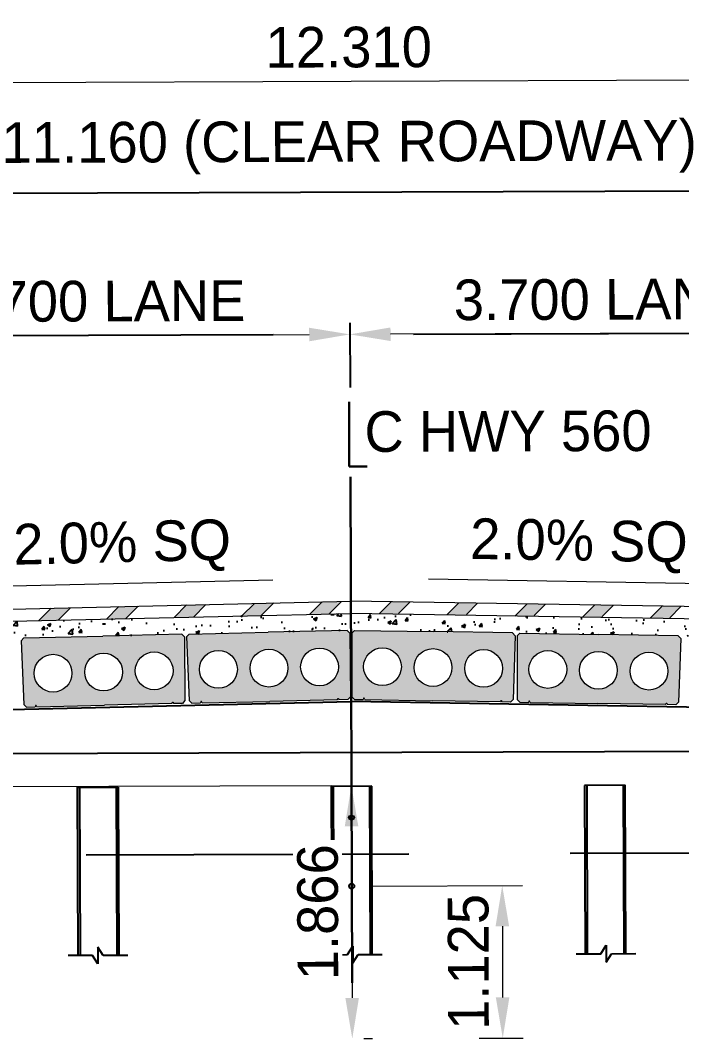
# Model space of a CAD drawing. Header units: metres. Extents: x -16741 to 19994, y 5629700 to 5668838.
# Drawn here: x 16925.76 to 16930.64, y 5649011.58 to 5649019.1 of the extents above; entities that cross this region are included whole.
import ezdxf

# ---------------------------------------------------------------- set-up
doc = ezdxf.new("R2010")
doc.units = ezdxf.units.M
for name, pattern in [('CENTERX2', [101.6, 63.5, -12.7, 12.7, -12.7]), ('DGN Style 4', [17.145521, 8.572761, -4.28638, 0, -4.28638]), ('HIDDEN2', [4.7625, 3.175, -1.5875])]:
    doc.linetypes.add(name, pattern=pattern)
for name, color, linetype in [('S-BR-ABUT', 21, 'Continuous'), ('S-BR-ABUTMENT-HDD', 3, 'HIDDEN2'), ('S-BR-ANNO', 2, 'Continuous'), ('S-BR-CEN-1', 1, 'CENTERX2'), ('S-BR-DIM', 1, 'Continuous'), ('S-BR-PIER', 21, 'Continuous'), ('S-BR-PILE-HDD', 21, 'HIDDEN2')]:
    doc.layers.add(name, color=color, linetype=linetype)
doc.layers.add('S-BR-CEN-DGN4', color=1, linetype='DGN Style 4', lineweight=30)
doc.layers.add('S-BR-ELEVATIONS-NPLOT', color=8, linetype='Continuous', plot=False)
doc.layers.add('S-BR-NPLOT', color=250, linetype='Continuous', plot=False)
doc.styles.add('AT_Font_Prop_3.0', font='font005.shx', dxfattribs={"height": 3})
doc.dimstyles.new('AT Dim Standard (Meters)', dxfattribs={"dimtxt": 3, "dimasz": 3, "dimexe": 1.5, "dimexo": 1.5, "dimgap": 1, "dimtad": 1, "dimdec": 3, "dimzin": 0, "dimdsep": 46, "dimtxsty": 'AT_Font_Prop_3.0', "dimcen": -1.5, "dimclrd": 256, "dimclre": 256, "dimclrt": 2, "dimaunit": 1, "dimadec": 3, "dimazin": 0, "dimtfac": 1, "dimtdec": 3, "dimtmove": 0, "dimatfit": 3, "dimfxl": 1, "dimtfill": 1, "dimtolj": 1, "dimtzin": 0, "dimlwd": 15, "dimlwe": 15, "dimarcsym": 0})
pattern_1 = [(50.396946, (16600.30806, 5649426.88034), (0.27343608, -0.0220148), [0.028575, -0.314325]), (355.396946, (16600.30806, 5649426.88034), (-0.05484931, 0.28621214), [0.02286, -0.25146088]), (100.84839, (16600.33085, 5649426.8785), (0.21858677, 0.26419733), [0.02428501, -0.26713537]), (46.581146, (16600.30753, 5649426.95654), (0.4070457, -0.06024494), [0.0428625, -0.4714875]), (97.0325, (16600.34145, 5649426.9515), (0.35352642, 0.37359737), [0.03642753, -0.4007034]), (351.5811, (16600.30753, 5649426.95654), (0.35352642, 0.37359737), [0.03428995, -0.3771896]), (21.396946, (16600.34577, 5649426.93775), (0.22847886, -0.15181855), [0.028575, -0.314325]), (326.396946, (16600.34577, 5649426.93775), (0.09078675, 0.27691756), [0.02286, -0.25146]), (71.84839, (16600.3648, 5649426.9251), (0.31926561, 0.12509901), [0.02428501, -0.2671349]), (37.896946, (16600.30806, 5649426.88034), (0.003754103, 0.126861611), [0, -0.248412, 0, -0.25527, 0, -0.2524125]), (7.896946, (16600.30806, 5649426.88034), (0.09918602, 0.15096164), [0, -0.145542, 0, -0.242697, 0, -0.0962025]), (327.896946, (16600.2231, 5649426.87975), (0.203440545, -0.007183861), [0, -0.09525, 0, -0.29718, 0, -0.394335]), (317.896946, (16600.185, 5649426.87949), (0.22192421, 0.03967817), [0, -0.123825, 0, -0.197358, 0, -0.280035])]

# ---------------------------------------------------------------- blocks, each defined once
blk = doc.blocks.new('*D236')
at = {"layer": 'Defpoints', "color": 0, "lineweight": 30, "transparency": 16777216}
for p in [(16934.3447, 5649018.669), (16922.0264, 5649017.6321), (16934.3515, 5649016.6845)]:
    blk.add_point(p, dxfattribs=at)
at = {"layer": 'S-BR-DIM', "lineweight": 15, "transparency": 16777216}
for p, q in [((16934.351, 5649016.8345), (16934.3441, 5649018.819)), ((16922.0259, 5649017.7821), (16922.0225, 5649018.7763)), ((16922.323, 5649018.6274), (16934.0447, 5649018.668))]:
    blk.add_line(p, q, dxfattribs=at)
at = {"layer": 'S-BR-DIM', "lineweight": 30, "transparency": 16777216}
for points in [[(16934.0445, 5649018.718), (16934.0448, 5649018.618), (16934.3447, 5649018.669)], [(16922.3228, 5649018.6774), (16922.3232, 5649018.5774), (16922.023, 5649018.6263)]]:
    blk.add_solid(points, dxfattribs=at)
at = {"layer": 'S-BR-DIM', "color": 2, "transparency": 16777216, "insert": (16928.183, 5649018.8977), "char_height": 0.3, "attachment_point": 5, "rotation": 0.19847, "style": 'AT_Font_Prop_3.0', "bg_fill": 3, "box_fill_scale": 1.1, "bg_fill_color": 256, "bg_fill_true_color": 13158600, "bg_fill_transparency": 0}
blk.add_mtext('\\A1;12.310', dxfattribs=at)
blk = doc.blocks.new('*D237')
at = {"layer": 'Defpoints', "color": 0, "lineweight": 30, "transparency": 16777216}
for p in [(16933.7672, 5649017.8497), (16922.612, 5649016.4879), (16933.7719, 5649016.4865)]:
    blk.add_point(p, dxfattribs=at)
at = {"layer": 'S-BR-DIM', "lineweight": 15, "transparency": 16777216}
for p, q in [((16922.6115, 5649016.6379), (16922.6069, 5649017.961)), ((16933.7714, 5649016.6365), (16933.7666, 5649017.9997)), ((16922.9074, 5649017.812), (16933.4672, 5649017.8486))]:
    blk.add_line(p, q, dxfattribs=at)
at = {"layer": 'S-BR-DIM', "lineweight": 30, "transparency": 16777216}
for points in [[(16933.467, 5649017.8986), (16933.4673, 5649017.7986), (16933.7672, 5649017.8497)], [(16922.9073, 5649017.862), (16922.9076, 5649017.762), (16922.6074, 5649017.811)]]:
    blk.add_solid(points, dxfattribs=at)
at = {"layer": 'S-BR-DIM', "color": 2, "transparency": 16777216, "insert": (16928.1862, 5649018.1589), "char_height": 0.3, "attachment_point": 5, "rotation": 0.19847, "style": 'AT_Font_Prop_3.0', "bg_fill": 3, "box_fill_scale": 1.1, "bg_fill_color": 256, "bg_fill_true_color": 13158600, "bg_fill_transparency": 0}
blk.add_mtext('\\A1;11.160 (CLEAR ROADWAY)', dxfattribs=at)
blk = doc.blocks.new('*U231')
at = {"layer": 'S-BR-ANNO', "lineweight": 5}
for p, q in [((-0.1174, -0.0474), (-0.0255, 0.0445)), ((0.0255, -0.0445), (0.1174, 0.0474))]:
    blk.add_line(p, q, dxfattribs=at)
blk.add_solid([(-0.0255, 0.0445), (0.1174, 0.0474), (-0.1174, -0.0474), (0.0255, -0.0445)], dxfattribs=at)
blk = doc.blocks.new('*U232')
at = {"layer": 'S-BR-PIER', "color": 0, "linetype": 'ByBlock', "lineweight": -2, "transparency": 16777216}
for p in [(1.4997, 0.03), (1.9996, 0.04), (2.4995, 0.05), (2.9994, 0.06), (3.4993, 0.07), (3.9992, 0.08), (4.4991, 0.09), (4.999, 0.1), (0, 0), (0.4999, 0.01), (0.9998, 0.02)]:
    blk.add_blockref('*U231', p, dxfattribs=at)
blk = doc.blocks.new('*U233')
at = {"layer": 'S-BR-ANNO', "lineweight": 5}
for p, q in [((-0.0245, 0.0455), (-0.1128, -0.0428)), ((0.1128, 0.0428), (0.0301, -0.0399))]:
    blk.add_line(p, q, dxfattribs=at)
blk.add_solid([(0.0245, -0.0455), (-0.1128, -0.0428), (0.1128, 0.0428), (-0.0245, 0.0455)], dxfattribs=at)
blk = doc.blocks.new('*U234')
at = {"layer": 'S-BR-PIER', "color": 0, "linetype": 'ByBlock', "lineweight": -2, "transparency": 16777216}
for p in [(0, 0), (0.4999, -0.01), (0.9998, -0.02), (1.4997, -0.03), (1.9996, -0.04), (2.4995, -0.05), (2.9994, -0.06), (3.4993, -0.07), (3.9992, -0.08), (4.4991, -0.09), (4.999, -0.1)]:
    blk.add_blockref('*U233', p, dxfattribs=at)
blk = doc.blocks.new('*D299')
at = {"layer": 'Defpoints', "color": 0, "lineweight": 30, "transparency": 16777216}
for p in [(16928.1909, 5649016.7967), (16928.1909, 5649016.7801), (16924.4994, 5649014.3159)]:
    blk.add_point(p, dxfattribs=at)
at = {"layer": 'S-BR-DIM', "lineweight": 15, "transparency": 16777216}
for p, q in [((16924.4989, 5649014.4659), (16924.4904, 5649016.9172)), ((16924.7909, 5649016.7683), (16927.8909, 5649016.779)), ((16928.1914, 5649016.6467), (16928.1914, 5649016.6301))]:
    blk.add_line(p, q, dxfattribs=at)
at = {"layer": 'S-BR-DIM', "color": 2, "transparency": 16777216, "insert": (16926.3392, 5649017.0236), "char_height": 0.3, "width": 3.113303, "attachment_point": 5, "rotation": 0.19847, "style": 'AT_Font_Prop_3.0', "bg_fill": 3, "box_fill_scale": 1.1, "bg_fill_color": 256, "bg_fill_true_color": 13158600, "bg_fill_transparency": 0}
blk.add_mtext('\\A1;3.700 LANE', dxfattribs=at)
at = {"layer": 'S-BR-DIM', "lineweight": 30, "transparency": 16777216}
for points in [[(16924.7908, 5649016.8183), (16924.7911, 5649016.7183), (16924.491, 5649016.7672)], [(16927.8908, 5649016.829), (16927.8911, 5649016.729), (16928.1909, 5649016.7801)]]:
    blk.add_solid(points, dxfattribs=at)
blk = doc.blocks.new('*D298')
at = {"layer": 'Defpoints', "color": 0, "lineweight": 30, "transparency": 16777216}
for p in [(16928.1909, 5649016.7967), (16928.1909, 5649016.7801), (16931.8913, 5649016.6857)]:
    blk.add_point(p, dxfattribs=at)
at = {"layer": 'S-BR-DIM', "lineweight": 15, "transparency": 16777216}
for p, q in [((16931.8908, 5649016.8357), (16931.8904, 5649016.9429)), ((16931.5909, 5649016.7918), (16928.4909, 5649016.7811)), ((16928.1914, 5649016.6467), (16928.1914, 5649016.6301))]:
    blk.add_line(p, q, dxfattribs=at)
at = {"layer": 'S-BR-DIM', "color": 2, "transparency": 16777216, "insert": (16930.0392, 5649017.0365), "char_height": 0.3, "width": 3.022844, "attachment_point": 5, "rotation": 0.19847, "style": 'AT_Font_Prop_3.0', "bg_fill": 3, "box_fill_scale": 1.1, "bg_fill_color": 256, "bg_fill_true_color": 13158600, "bg_fill_transparency": 0}
blk.add_mtext('\\A1;3.700 LANE', dxfattribs=at)
at = {"layer": 'S-BR-DIM', "lineweight": 30, "transparency": 16777216}
for points in [[(16931.5907, 5649016.8418), (16931.5911, 5649016.7418), (16931.8909, 5649016.7929)], [(16928.4908, 5649016.8311), (16928.4911, 5649016.7311), (16928.1909, 5649016.7801)]]:
    blk.add_solid(points, dxfattribs=at)
blk = doc.blocks.new('*D315')
at = {"layer": 'Defpoints', "color": 0, "lineweight": 30, "transparency": 16777216}
for p in [(16928.2025, 5649013.4506), (16928.1438, 5649011.5845), (16928.2089, 5649011.5847)]:
    blk.add_point(p, dxfattribs=at)
at = {"layer": 'S-BR-ELEVATIONS-NPLOT', "lineweight": 15, "transparency": 16777216}
for p, q in [((16928.2035, 5649013.1506), (16928.2079, 5649011.8847)), ((16928.2938, 5649011.585), (16928.3589, 5649011.5853))]:
    blk.add_line(p, q, dxfattribs=at)
at = {"layer": 'S-BR-ELEVATIONS-NPLOT', "lineweight": 30, "transparency": 16777216}
for points in [[(16928.1535, 5649013.1504), (16928.2535, 5649013.1507), (16928.2025, 5649013.4506)], [(16928.1579, 5649011.8846), (16928.2579, 5649011.8849), (16928.2089, 5649011.5847)]]:
    blk.add_solid(points, dxfattribs=at)
at = {"layer": 'S-BR-ELEVATIONS-NPLOT', "color": 2, "transparency": 16777216, "insert": (16927.9557, 5649012.5168), "char_height": 0.3, "attachment_point": 5, "rotation": 90.19847, "style": 'AT_Font_Prop_3.0', "bg_fill": 3, "box_fill_scale": 1.1, "bg_fill_color": 256, "bg_fill_true_color": 13158600, "bg_fill_transparency": 0}
blk.add_mtext('\\A1;1.866', dxfattribs=at)
blk = doc.blocks.new('*D365')
at = {"layer": 'Defpoints', "color": 0, "lineweight": 30, "transparency": 16777216}
for p in [(16928.2025, 5649013.4506), (16922.0374, 5649012.5634), (16922.0374, 5649012.5634)]:
    blk.add_point(p, dxfattribs=at)
at = {"layer": 'S-BR-ELEVATIONS-NPLOT', "lineweight": 15, "transparency": 16777216}
for p, q in [((16922.0344, 5649013.4292), (16922.0273, 5649015.4804)), ((16928.0525, 5649013.45), (16921.8844, 5649013.4287)), ((16922.0364, 5649012.8634), (16922.0355, 5649013.1292))]:
    blk.add_line(p, q, dxfattribs=at)
at = {"layer": 'S-BR-ELEVATIONS-NPLOT', "lineweight": 30, "transparency": 16777216}
for points in [[(16921.9855, 5649013.129), (16922.0855, 5649013.1294), (16922.0344, 5649013.4292)], [(16921.9864, 5649012.8632), (16922.0864, 5649012.8635), (16922.0374, 5649012.5634)]]:
    blk.add_solid(points, dxfattribs=at)
at = {"layer": 'S-BR-ELEVATIONS-NPLOT', "color": 2, "transparency": 16777216, "insert": (16921.7797, 5649014.7866), "char_height": 0.3, "attachment_point": 5, "rotation": 90.19847, "style": 'AT_Font_Prop_3.0', "bg_fill": 3, "box_fill_scale": 1.1, "bg_fill_color": 256, "bg_fill_true_color": 13158600, "bg_fill_transparency": 0}
blk.add_mtext('\\A1;0.866', dxfattribs=at)
blk = doc.blocks.new('*D374')
at = {"layer": 'Defpoints', "color": 0, "lineweight": 30, "transparency": 16777216}
for p in [(16928.205, 5649012.7094), (16929.3188, 5649011.5886)]:
    blk.add_point(p, dxfattribs=at)
at = {"layer": 'S-BR-ELEVATIONS-NPLOT', "lineweight": 15, "transparency": 16777216}
for p, q in [((16928.355, 5649012.7099), (16929.4649, 5649012.7138)), ((16929.3159, 5649012.4133), (16929.3177, 5649011.8886)), ((16929.1454, 5649011.588), (16929.4688, 5649011.5891))]:
    blk.add_line(p, q, dxfattribs=at)
at = {"layer": 'S-BR-ELEVATIONS-NPLOT', "lineweight": 30, "transparency": 16777216}
for points in [[(16929.2659, 5649012.4131), (16929.3659, 5649012.4134), (16929.3149, 5649012.7133)], [(16929.2677, 5649011.8884), (16929.3677, 5649011.8888), (16929.3188, 5649011.5886)]]:
    blk.add_solid(points, dxfattribs=at)
at = {"layer": 'S-BR-ELEVATIONS-NPLOT', "color": 2, "transparency": 16777216, "insert": (16929.0668, 5649012.1501), "char_height": 0.3, "attachment_point": 5, "rotation": 90.19847, "style": 'AT_Font_Prop_3.0', "bg_fill": 3, "box_fill_scale": 1.1, "bg_fill_color": 256, "bg_fill_true_color": 13158600, "bg_fill_transparency": 0}
blk.add_mtext('\\A1;1.125', dxfattribs=at)
at = {"layer": 'Defpoints', "color": 0, "lineweight": 30, "transparency": 16777216}
blk.add_point((16928.9954, 5649011.5875), dxfattribs=at)
blk = doc.blocks.new('*D460')
at = {"layer": 'Defpoints', "color": 0, "lineweight": 30, "transparency": 16777216}
for p in [(16927.6238, 5649014.9698), (16927.6238, 5649014.9698), (16925.1135, 5649014.911)]:
    blk.add_point(p, dxfattribs=at)
at = {"layer": 'S-BR-DIM', "lineweight": 15, "transparency": 16777216}
blk.add_line((16925.4134, 5649014.9181), (16927.6238, 5649014.9698), dxfattribs=at)
at = {"layer": 'S-BR-DIM', "lineweight": 30, "transparency": 16777216}
blk.add_solid([(16925.4123, 5649014.968), (16925.4146, 5649014.8681), (16925.1135, 5649014.911)], dxfattribs=at)
at = {"layer": 'S-BR-DIM', "color": 2, "transparency": 16777216, "insert": (16926.5124, 5649015.2081), "char_height": 0.3, "attachment_point": 5, "rotation": 1.34122, "style": 'AT_Font_Prop_3.0', "bg_fill": 3, "box_fill_scale": 1.1, "bg_fill_color": 256, "bg_fill_true_color": 13158600, "bg_fill_transparency": 0}
blk.add_mtext('\\A1;2.0% SQ', dxfattribs=at)
blk = doc.blocks.new('_None')
blk = doc.blocks.new('*D461')
at = {"layer": 'Defpoints', "color": 0, "lineweight": 30, "transparency": 16777216}
for p in [(16928.7706, 5649014.9738), (16928.7706, 5649014.9738), (16931.2812, 5649014.9324)]:
    blk.add_point(p, dxfattribs=at)
at = {"layer": 'S-BR-DIM', "lineweight": 15, "transparency": 16777216}
blk.add_line((16930.9813, 5649014.9373), (16928.7706, 5649014.9738), dxfattribs=at)
at = {"layer": 'S-BR-DIM', "lineweight": 30, "transparency": 16777216}
blk.add_solid([(16930.9821, 5649014.9873), (16930.9804, 5649014.8873), (16931.2812, 5649014.9324)], dxfattribs=at)
at = {"layer": 'S-BR-DIM', "color": 2, "transparency": 16777216, "insert": (16929.8803, 5649015.2198), "char_height": 0.3, "attachment_point": 5, "rotation": 359.05573, "style": 'AT_Font_Prop_3.0', "bg_fill": 3, "box_fill_scale": 1.1, "bg_fill_color": 256, "bg_fill_true_color": 13158600, "bg_fill_transparency": 0}
blk.add_mtext('\\A1;2.0% SQ', dxfattribs=at)

msp = doc.modelspace()

# ---------------------------------------------------------------- hatches: boundary and pattern name
at = {"layer": 'S-BR-DIM'}
h = msp.add_hatch(color=254, dxfattribs=at)
h.dxf.hatch_style = 1
h.paths.add_polyline_path([(16929.4254, 5649014.5568), (16929.4457, 5649014.5764), (16930.0286, 5649014.5668), (16930.6116, 5649014.5571), (16930.6261, 5649014.5421, 0.204115), (16930.6238, 5649014.5368, 0.403413), (16930.631, 5649014.5294), (16930.6155, 5649014.067), (16930.5951, 5649014.0473), (16930.5305, 5649014.0484), (16930.5286, 5649014.0584), (16930.5246, 5649014.0585), (16930.5185, 5649014.0486), (16930.0202, 5649014.0569), (16929.522, 5649014.0651), (16929.5161, 5649014.0752), (16929.5121, 5649014.0753), (16929.51, 5649014.0653), (16929.4453, 5649014.0664), (16929.4256, 5649014.0867)])
h.paths.add_polyline_path([(16929.5118, 5649014.3075, 1), (16929.7908, 5649014.3085, 1)], flags=16)
h.paths.add_polyline_path([(16929.8848, 5649014.3013, 1), (16930.1638, 5649014.3023, 1)], flags=16)
h.paths.add_polyline_path([(16930.2577, 5649014.2952, 1), (16930.5367, 5649014.2961, 1)], flags=16)

# ---------------------------------------------------------------- linework, layer by layer
at = {"layer": 'S-BR-ABUT'}
for p, q in [((16921.9675, 5649013.9247), (16928.2003, 5649014.0709)), ((16934.434, 5649013.9679), (16928.2003, 5649014.0709)), ((16917.0072, 5649013.6575), (16938.2686, 5649013.7312))]:
    msp.add_line(p, q, dxfattribs=at)
at = {"layer": 'S-BR-ABUTMENT-HDD', "ltscale": 0.75}
msp.add_line((16919.1016, 5649012.9148), (16937.1005, 5649012.9771), dxfattribs=at)
at = {"layer": 'S-BR-ANNO', "lineweight": 5}
for p, q in [((16929.3917, 5649014.5773), (16928.8088, 5649014.587)), ((16929.4114, 5649014.557), (16929.3917, 5649014.5773)), ((16929.4114, 5649014.557), (16929.3956, 5649014.0872)), ((16929.4254, 5649014.5568), (16929.4457, 5649014.5764)), ((16929.4254, 5649014.5568), (16929.4256, 5649014.0867)), ((16929.4457, 5649014.5764), (16930.0286, 5649014.5668)), ((16930.6116, 5649014.5571), (16930.0286, 5649014.5668)), ((16930.6312, 5649014.5368), (16930.6116, 5649014.5571)), ((16930.6312, 5649014.5368), (16930.6155, 5649014.067)), ((16926.8787, 5649014.0559), (16926.3806, 5649014.0442)), ((16926.8787, 5649014.0559), (16926.8845, 5649014.0661)), ((16926.8845, 5649014.0661), (16926.8885, 5649014.0662)), ((16926.8885, 5649014.0662), (16926.8907, 5649014.0562)), ((16926.9554, 5649014.0577), (16926.8907, 5649014.0562)), ((16926.9749, 5649014.0782), (16926.9554, 5649014.0577)), ((16927.0049, 5649014.0789), (16927.0254, 5649014.0594)), ((16927.0254, 5649014.0594), (16927.09, 5649014.0609)), ((16927.0918, 5649014.0709), (16927.09, 5649014.0609)), ((16927.0958, 5649014.071), (16927.0918, 5649014.0709)), ((16927.102, 5649014.0612), (16927.0958, 5649014.071)), ((16927.102, 5649014.0612), (16927.6002, 5649014.0729)), ((16928.0984, 5649014.0846), (16927.6002, 5649014.0729)), ((16928.0984, 5649014.0846), (16928.1042, 5649014.0947)), ((16928.1042, 5649014.0947), (16928.1082, 5649014.0948)), ((16928.1082, 5649014.0948), (16928.1104, 5649014.0848)), ((16928.1751, 5649014.0864), (16928.1104, 5649014.0848)), ((16928.1946, 5649014.1068), (16928.1751, 5649014.0864)), ((16928.2058, 5649014.1069), (16928.2255, 5649014.0865)), ((16928.2255, 5649014.0865), (16928.2901, 5649014.0855)), ((16928.2923, 5649014.0954), (16928.2901, 5649014.0855)), ((16928.2963, 5649014.0954), (16928.2923, 5649014.0954)), ((16928.3021, 5649014.0853), (16928.2963, 5649014.0954)), ((16928.3021, 5649014.0853), (16928.8004, 5649014.077)), ((16929.2986, 5649014.0688), (16928.8004, 5649014.077)), ((16929.2986, 5649014.0688), (16929.3048, 5649014.0787)), ((16929.3048, 5649014.0787), (16929.3088, 5649014.0786)), ((16929.3088, 5649014.0786), (16929.3106, 5649014.0686)), ((16929.3753, 5649014.0675), (16929.3106, 5649014.0686)), ((16929.3956, 5649014.0872), (16929.3753, 5649014.0675)), ((16929.4256, 5649014.0867), (16929.4453, 5649014.0664)), ((16929.4453, 5649014.0664), (16929.51, 5649014.0653)), ((16929.5121, 5649014.0753), (16929.51, 5649014.0653)), ((16929.5161, 5649014.0752), (16929.5121, 5649014.0753)), ((16929.522, 5649014.0651), (16929.5161, 5649014.0752)), ((16929.522, 5649014.0651), (16930.0202, 5649014.0569)), ((16930.5185, 5649014.0486), (16930.0202, 5649014.0569)), ((16930.5185, 5649014.0486), (16930.5246, 5649014.0585)), ((16930.5246, 5649014.0585), (16930.5286, 5649014.0584)), ((16930.5286, 5649014.0584), (16930.5305, 5649014.0484)), ((16930.6155, 5649014.067), (16930.5951, 5649014.0473)), ((16925.7853, 5649014.0503), (16925.8057, 5649014.0308)), ((16925.8057, 5649014.0308), (16925.8704, 5649014.0323)), ((16925.8721, 5649014.0423), (16925.8704, 5649014.0323)), ((16925.8761, 5649014.0424), (16925.8721, 5649014.0423)), ((16925.8824, 5649014.0326), (16925.8761, 5649014.0424)), ((16925.8824, 5649014.0326), (16926.3806, 5649014.0442)), ((16930.5951, 5649014.0473), (16930.5305, 5649014.0484))]:
    msp.add_line(p, q, dxfattribs=at)
for centre in [(16928.4315, 5649014.3282), (16928.8044, 5649014.322), (16929.1774, 5649014.3158), (16929.6513, 5649014.308), (16930.0243, 5649014.3018), (16930.3972, 5649014.2957)]:
    msp.add_circle(centre, 0.1395, dxfattribs=at)
at = {"layer": 'S-BR-ELEVATIONS-NPLOT'}
for centre, radius in [((16928.1963, 5649013.2153), 0.0133), ((16928.2103, 5649013.2154), 0.0133), ((16928.205, 5649012.7094), 0.0184), ((16928.205, 5649012.7094), 0.0184)]:
    msp.add_circle(centre, radius, dxfattribs=at)
at = {"layer": 'S-BR-PILE-HDD'}
for p, q in [((16929.938, 5649013.4523), (16929.9423, 5649012.2106)), ((16930.207, 5649013.4532), (16930.2113, 5649012.2116)), ((16926.198, 5649013.4393), (16926.2023, 5649012.1977)), ((16926.467, 5649013.4403), (16926.4713, 5649012.1986)), ((16928.068, 5649013.4458), (16928.0723, 5649012.2042)), ((16928.337, 5649013.4467), (16928.3413, 5649012.2051))]:
    msp.add_line(p, q, dxfattribs=at)
for points in [[(16930.2263, 5649012.2116), (16930.222, 5649013.4533), (16929.923, 5649013.4522), (16929.9273, 5649012.2106)], [(16926.1873, 5649012.1976), (16926.183, 5649013.4393), (16926.482, 5649013.4403), (16926.4863, 5649012.1987)], [(16928.3563, 5649012.2052), (16928.352, 5649013.4468), (16928.053, 5649013.4458), (16928.0573, 5649012.2041)], [(16926.5537, 5649012.1989), (16926.3703, 5649012.1983), (16926.3313, 5649012.2604), (16926.3317, 5649012.136), (16926.2916, 5649012.198), (16926.1129, 5649012.1974)], [(16927.9899, 5649012.2039), (16928.1733, 5649012.2045), (16928.2118, 5649012.2669), (16928.2123, 5649012.1426), (16928.2519, 5649012.2048), (16928.4306, 5649012.2054)], [(16929.8599, 5649012.2104), (16930.0432, 5649012.211), (16930.0818, 5649012.2734), (16930.0822, 5649012.149), (16930.1219, 5649012.2113), (16930.3006, 5649012.2119)]]:
    msp.add_lwpolyline(points, dxfattribs=at)

# ---------------------------------------------------------------- block references
at = {"layer": 'S-BR-PIER', "rotation": 0.1984736336278706}
msp.add_blockref('*U234', (16928.5202, 5649014.7617), dxfattribs=at)

# ---------------------------------------------------------------- texts
at = {"layer": 'S-BR-DIM', "color": 2, "insert": (16929.3579, 5649016.0642), "char_height": 0.3, "width": 6.864686, "attachment_point": 5, "rotation": 0.19847, "style": 'AT_Font_Prop_3.0'}
msp.add_mtext('C HWY 560', dxfattribs=at)

# ---------------------------------------------------------------- dimensions: what is measured, and where the dimension line sits
at = {"layer": 'S-BR-DIM'}
dim = msp.add_linear_dim(base=(16928.1909, 5649016.7801), p1=(16924.4994, 5649014.3159), p2=(16928.1909, 5649016.7967), angle=0.19847, text='<> LANE', dimstyle='AT Dim Standard (Meters)', override={"dimtxt": 3}, dxfattribs=at)
dim.commit()
dim.dimension.update_dxf_attribs({"geometry": '*D299', "text_midpoint": (16926.3401, 5649016.7736), "dimtype": 160})

# ---------------------------------------------------------------- next in the draw order: hatches: boundary and pattern name
h = msp.add_hatch(color=254, dxfattribs=at)
h.dxf.hatch_style = 1
h.paths.add_polyline_path([(16928.1916, 5649014.5769), (16928.1711, 5649014.5964), (16927.5883, 5649014.5827), (16927.0054, 5649014.569), (16926.991, 5649014.554, -0.204115), (16926.9933, 5649014.5486, -0.403413), (16926.9862, 5649014.5412), (16927.0049, 5649014.0789), (16927.0254, 5649014.0594), (16927.09, 5649014.0609), (16927.0918, 5649014.0709), (16927.0958, 5649014.071), (16927.102, 5649014.0612), (16927.6002, 5649014.0729), (16928.0984, 5649014.0846), (16928.1042, 5649014.0947), (16928.1082, 5649014.0948), (16928.1104, 5649014.0848), (16928.1751, 5649014.0864), (16928.1946, 5649014.1068)])
h.paths.add_polyline_path([(16928.1069, 5649014.327, -1), (16927.8279, 5649014.3261, -1)], flags=16)
h.paths.add_polyline_path([(16927.734, 5649014.3183, -1), (16927.455, 5649014.3173, -1)], flags=16)
h.paths.add_polyline_path([(16927.3611, 5649014.3095, -1), (16927.0821, 5649014.3086, -1)], flags=16)
h = msp.add_hatch(color=254, dxfattribs=at)
h.dxf.hatch_style = 1
h.paths.add_polyline_path([(16928.2056, 5649014.5769), (16928.2259, 5649014.5966), (16928.8088, 5649014.587), (16929.3917, 5649014.5773), (16929.4062, 5649014.5623, 0.204115), (16929.404, 5649014.557, 0.403413), (16929.4111, 5649014.5496), (16929.3956, 5649014.0872), (16929.3753, 5649014.0675), (16929.3106, 5649014.0686), (16929.3088, 5649014.0786), (16929.3048, 5649014.0787), (16929.2986, 5649014.0688), (16928.8004, 5649014.077), (16928.3021, 5649014.0853), (16928.2963, 5649014.0954), (16928.2923, 5649014.0954), (16928.2901, 5649014.0855), (16928.2255, 5649014.0865), (16928.2058, 5649014.1069)])
h.paths.add_polyline_path([(16928.292, 5649014.3277, 1), (16928.571, 5649014.3286, 1)], flags=16)
h.paths.add_polyline_path([(16928.6649, 5649014.3215, 1), (16928.9439, 5649014.3225, 1)], flags=16)
h.paths.add_polyline_path([(16929.0379, 5649014.3153, 1), (16929.3169, 5649014.3163, 1)], flags=16)
h = msp.add_hatch(color=254, dxfattribs=at)
h.dxf.hatch_style = 1
h.paths.add_polyline_path([(16926.9719, 5649014.5483), (16926.9514, 5649014.5678), (16926.3686, 5649014.5541), (16925.7858, 5649014.5404), (16925.7713, 5649014.5253, -0.204115), (16925.7736, 5649014.52, -0.403413), (16925.7665, 5649014.5125), (16925.7853, 5649014.0503), (16925.8057, 5649014.0308), (16925.8704, 5649014.0323), (16925.8721, 5649014.0423), (16925.8761, 5649014.0424), (16925.8824, 5649014.0326), (16926.3806, 5649014.0442), (16926.8787, 5649014.0559), (16926.8845, 5649014.0661), (16926.8885, 5649014.0662), (16926.8907, 5649014.0562), (16926.9554, 5649014.0577), (16926.9749, 5649014.0782)])
h.paths.add_polyline_path([(16926.8872, 5649014.2984, -1), (16926.6082, 5649014.2974, -1)], flags=16)
h.paths.add_polyline_path([(16926.5143, 5649014.2897, -1), (16926.2353, 5649014.2887, -1)], flags=16)
h.paths.add_polyline_path([(16926.1414, 5649014.2809, -1), (16925.8624, 5649014.2799, -1)], flags=16)
at = {"layer": 'S-BR-NPLOT'}
h = msp.add_hatch(dxfattribs=at)
h.set_pattern_fill('AR-CONC', color=256, scale=0.0015, angle=0.19847)
h.set_pattern_definition(pattern_1)
h.paths.add_polyline_path([(16928.1981, 5649014.7221), (16922.6301, 5649014.5914), (16922.6466, 5649014.4668), (16928.1985, 5649014.597)])
h.paths.add_polyline_path([(16922.5972, 5649014.8407), (16922.5719, 5649014.8812), (16922.0563, 5649014.897), (16922.0368, 5649014.8776), (16922.0473, 5649014.4327), (16922.0777, 5649014.4134), (16922.1072, 5649014.4341), (16922.1264, 5649014.4546), (16922.6466, 5649014.4668)])
h = msp.add_hatch(dxfattribs=at)
h.set_pattern_fill('AR-CONC', color=256, scale=0.0015, angle=0.19847)
h.set_pattern_definition(pattern_1)
h.paths.add_polyline_path([(16928.1981, 5649014.7221), (16933.7668, 5649014.63), (16933.7511, 5649014.5052), (16928.1985, 5649014.597)])
h.paths.add_polyline_path([(16933.798, 5649014.8795), (16933.823, 5649014.9202), (16934.3384, 5649014.9395), (16934.3581, 5649014.9203), (16934.3507, 5649014.4753), (16934.3204, 5649014.4558), (16934.2907, 5649014.4763), (16934.2714, 5649014.4966), (16933.7511, 5649014.5052)])

# ---------------------------------------------------------------- next in the draw order: linework, layer by layer
at = {"layer": 'S-BR-ANNO', "lineweight": 5}
for p, q in [((16922.6183, 5649014.6812), (16928.1977, 5649014.8121)), ((16933.778, 5649014.7198), (16928.1977, 5649014.8121)), ((16922.6301, 5649014.5914), (16928.1952, 5649014.722)), ((16933.7668, 5649014.63), (16928.201, 5649014.722)), ((16927.0054, 5649014.569), (16927.5883, 5649014.5827)), ((16928.1711, 5649014.5964), (16927.5883, 5649014.5827)), ((16928.1916, 5649014.5769), (16928.1711, 5649014.5964)), ((16928.2056, 5649014.5769), (16928.2259, 5649014.5966)), ((16928.2259, 5649014.5966), (16928.8088, 5649014.587)), ((16925.7662, 5649014.52), (16925.7858, 5649014.5404)), ((16925.7662, 5649014.52), (16925.7853, 5649014.0503)), ((16925.7858, 5649014.5404), (16926.3686, 5649014.5541)), ((16926.9514, 5649014.5678), (16926.3686, 5649014.5541)), ((16926.9719, 5649014.5483), (16926.9514, 5649014.5678)), ((16926.9719, 5649014.5483), (16926.9749, 5649014.0782)), ((16926.9859, 5649014.5486), (16927.0054, 5649014.569)), ((16926.9859, 5649014.5486), (16927.0049, 5649014.0789)), ((16928.1916, 5649014.5769), (16928.1946, 5649014.1068)), ((16928.2056, 5649014.5769), (16928.2058, 5649014.1069))]:
    msp.add_line(p, q, dxfattribs=at)
for centre in [(16926.3748, 5649014.2892), (16926.7477, 5649014.2979), (16927.2216, 5649014.309), (16927.5945, 5649014.3178), (16927.9674, 5649014.3265), (16926.0019, 5649014.2804)]:
    msp.add_circle(centre, 0.1395, dxfattribs=at)
at = {"layer": 'S-BR-CEN-DGN4', "ltscale": 0.5}
msp.add_line((16928.1946, 5649015.7296), (16928.2075, 5649011.9974), dxfattribs=at)
at = {"layer": 'S-BR-DIM', "color": 2, "lineweight": 30}
for p, q in [((16928.1849, 5649016.2828), (16928.1865, 5649015.8058)), ((16928.1865, 5649015.8058), (16928.3197, 5649015.8063))]:
    msp.add_line(p, q, dxfattribs=at)

# ---------------------------------------------------------------- next in the draw order: block references
at = {"layer": 'S-BR-PIER', "rotation": 0.1984736336278706}
msp.add_blockref('*U232', (16923.0136, 5649014.6454), dxfattribs=at)

# ---------------------------------------------------------------- next in the draw order: dimensions: what is measured, and where the dimension line sits
at = {"layer": 'S-BR-DIM'}
dim = msp.add_linear_dim(base=(16928.1909, 5649016.7801), p1=(16931.8913, 5649016.6857), p2=(16928.1909, 5649016.7967), angle=180.19847, text='<> LANE', dimstyle='AT Dim Standard (Meters)', override={"dimtxt": 3}, dxfattribs=at)
dim.commit()
dim.dimension.update_dxf_attribs({"geometry": '*D298', "text_midpoint": (16930.0401, 5649016.7865), "dimtype": 160})

# ---------------------------------------------------------------- next in the draw order: linework, layer by layer
at = {"layer": 'S-BR-CEN-1', "ltscale": 0.1}
msp.add_line((16928.1898, 5649016.8652), (16928.1923, 5649016.3879), dxfattribs=at)

# ---------------------------------------------------------------- next in the draw order: dimensions: what is measured, and where the dimension line sits
at = {"layer": 'S-BR-DIM'}
dim = msp.add_linear_dim(base=(16928.7706, 5649014.9738), p1=(16931.2812, 5649014.9324), p2=(16928.7706, 5649014.9738), angle=179.05573, text='2.0% SQ', dimstyle='AT Dim Standard (Meters)', override={"dimblk2": 'None', "dimsah": 1, "dimse1": 1, "dimse2": 1}, dxfattribs=at)
dim.commit()
dim.dimension.update_dxf_attribs({"geometry": '*D461', "text_midpoint": (16929.8759, 5649014.9556), "dimtype": 160})
at = {"layer": 'S-BR-ELEVATIONS-NPLOT'}
dim = msp.add_linear_dim(base=(16928.2089, 5649011.5847), p1=(16928.2025, 5649013.4506), p2=(16928.1438, 5649011.5845), angle=90.19847, dimstyle='AT Dim Standard (Meters)', dxfattribs=at)
dim.commit()
dim.dimension.update_dxf_attribs({"geometry": '*D315', "text_midpoint": (16927.9557, 5649012.5168)})

# ---------------------------------------------------------------- next in the draw order: dimensions: what is measured, and where the dimension line sits
at = {"layer": 'S-BR-DIM'}
dim = msp.add_linear_dim(base=(16934.3447, 5649018.669), p1=(16922.0264, 5649017.6321), p2=(16934.3515, 5649016.6845), angle=0.19847, text='12.310', dimstyle='AT Dim Standard (Meters)', override={"dimtxt": 3}, dxfattribs=at)
dim.commit()
dim.dimension.update_dxf_attribs({"geometry": '*D236', "text_midpoint": (16928.183, 5649018.8977)})
at = {"layer": 'S-BR-ELEVATIONS-NPLOT'}
dim = msp.add_linear_dim(base=(16922.0374, 5649012.5634), p1=(16928.2025, 5649013.4506), p2=(16922.0374, 5649012.5634), angle=90.19847, dimstyle='AT Dim Standard (Meters)', dxfattribs=at)
dim.commit()
dim.dimension.update_dxf_attribs({"geometry": '*D365', "text_midpoint": (16922.0297, 5649014.7875), "dimtype": 160})

# ---------------------------------------------------------------- next in the draw order: dimensions: what is measured, and where the dimension line sits
at = {"layer": 'S-BR-DIM'}
dim = msp.add_linear_dim(base=(16933.7672, 5649017.8497), p1=(16922.612, 5649016.4879), p2=(16933.7719, 5649016.4865), angle=0.19847, text='<> (CLEAR ROADWAY)', dimstyle='AT Dim Standard (Meters)', override={"dimtxt": 3}, dxfattribs=at)
dim.commit()
dim.dimension.update_dxf_attribs({"geometry": '*D237', "text_midpoint": (16928.1862, 5649018.1589)})
dim = msp.add_linear_dim(base=(16927.6238, 5649014.9698), p1=(16925.1135, 5649014.911), p2=(16927.6238, 5649014.9698), angle=1.34122, text='2.0% SQ', dimstyle='AT Dim Standard (Meters)', override={"dimblk2": 'None', "dimsah": 1, "dimse1": 1, "dimse2": 1}, dxfattribs=at)
dim.commit()
dim.dimension.update_dxf_attribs({"geometry": '*D460', "text_midpoint": (16926.5186, 5649014.9439), "dimtype": 160})
at = {"layer": 'S-BR-ELEVATIONS-NPLOT'}
dim = msp.add_linear_dim(base=(16929.3188, 5649011.5886), p1=(16928.205, 5649012.7094), p2=(16928.9954, 5649011.5875), angle=90.19847, dimstyle='AT Dim Standard (Meters)', dxfattribs=at)
dim.commit()
dim.dimension.update_dxf_attribs({"geometry": '*D374', "text_midpoint": (16929.3168, 5649012.1509), "dimtype": 160})

# ---------------------------------------------------------------- next in the draw order: linework, layer by layer
at = {"layer": 'S-BR-DIM'}
for p, q in [((16922.6074, 5649017.811), (16933.7663, 5649017.8497)), ((16925.3676, 5649016.7703), (16927.6257, 5649016.7781)), ((16928.6609, 5649016.7817), (16930.919, 5649016.7895))]:
    msp.add_line(p, q, dxfattribs=at)

doc.saveas('drawing.dxf')
